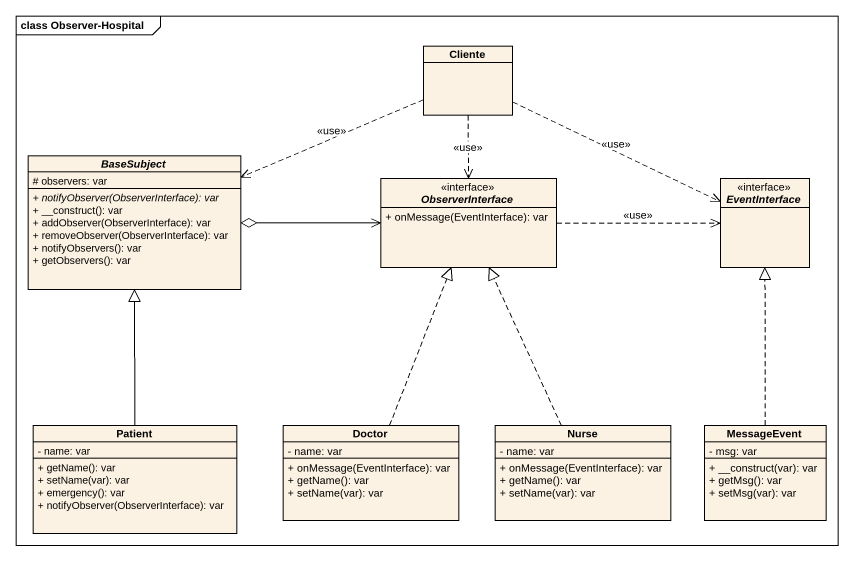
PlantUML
@startuml
mainframe class Observer-Hospital
hide circle
hide empty members
skinparam classAttributeIconSize 0
class Cliente
abstract class BaseSubject {
  # observers: var
  {abstract} + notifyObserver(ObserverInterface): var
  + __construct(): var
  + addObserver(ObserverInterface): var
  + removeObserver(ObserverInterface): var
  + notifyObservers(): var
  + getObservers(): var
}
interface ObserverInterface {
  + onMessage(EventInterface): var
}
interface EventInterface
class Patient {
  - name: var
  + getName(): var
  + setName(var): var
  + emergency(): var
  + notifyObserver(ObserverInterface): var
}
class Doctor {
  - name: var
  + onMessage(EventInterface): var
  + getName(): var
  + setName(var): var
}
class Nurse {
  - name: var
  + onMessage(EventInterface): var
  + getName(): var
  + setName(var): var
}
class MessageEvent {
  - msg: var
  + __construct(var): var
  + getMsg(): var
  + setMsg(var): var
}
Cliente .left.> BaseSubject : <<use>>
Cliente ..> ObserverInterface : <<use>>
Cliente .right.> EventInterface : <<use>>
ObserverInterface <-left-o BaseSubject
ObserverInterface .right.> EventInterface : <<use>>
Patient -up-|> BaseSubject
Doctor .up.|> ObserverInterface
Nurse .up.|> ObserverInterface
MessageEvent .up.|> EventInterface
@enduml
